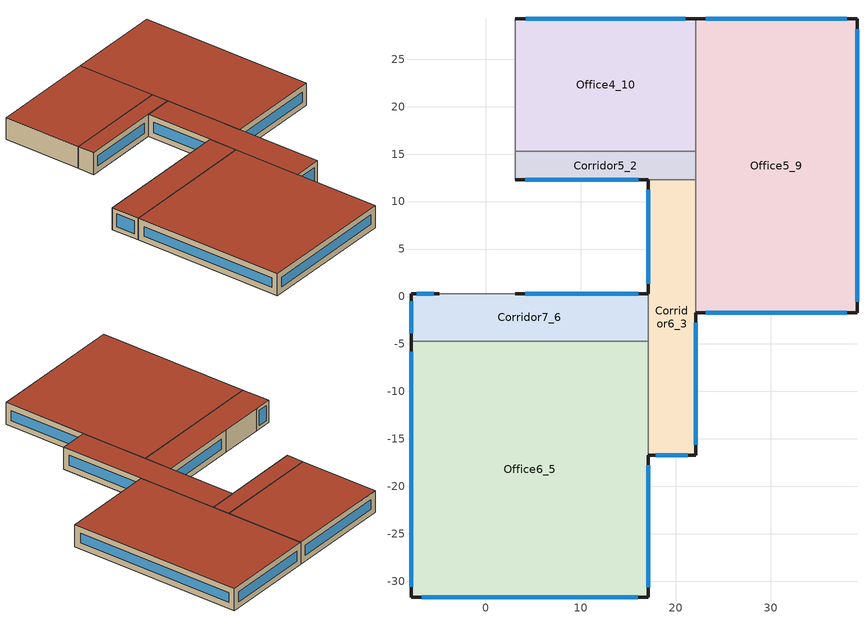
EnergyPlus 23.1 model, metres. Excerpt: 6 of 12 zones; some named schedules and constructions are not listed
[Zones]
Corridor5_2
 floor outside (90.1-2019 Nonresidential CZ 0 Exterior Floor (Mass)): 3.11,15.28 22.11,15.28 22.11,12.28 3.11,12.28 z7.07
 wall outside (90.1-2019 Nonresidential CZ 0 Exterior Wall (Mass)): 3.11,12.28 17.11,12.28 z7.07:11.07
 wall to Corridor4_4 (Interior Partition (Mass)): 3.11,15.28 3.11,12.28 z7.07:11.07
 wall to Corridor6_3 (Interior Partition (Mass)): 17.11,12.28 22.11,12.28 z7.07:11.07
 wall to Office5_9 (Interior Partition (Mass)): 22.11,12.28 22.11,15.28 z7.07:11.07
 wall to Office4_10 (Interior Partition (Mass)): 22.11,15.28 3.11,15.28 z7.07:11.07
 window (DoublePaneLoEe2): 4.16,12.28 16.05,12.28 z8.13:10.02
 roof outside (90.1-2019 Nonresidential CZ 0 Exterior Roof (Mass)): 3.11,15.28 3.11,12.28 22.11,12.28 22.11,15.28 z11.07
Corridor6_3
 floor outside (90.1-2019 Nonresidential CZ 0 Exterior Floor (Mass)): 17.11,12.28 22.11,12.28 22.11,-16.72 17.11,-16.72 z7.07
 wall outside (90.1-2019 Nonresidential CZ 0 Exterior Wall (Mass)): 17.11,12.28 17.11,0.28 / 17.11,-16.72 22.11,-16.72 22.11,-1.72 z7.07:11.07
 wall to Office6_5 (Interior Partition (Mass)): 17.11,-4.72 17.11,-16.72 z7.07:11.07
 wall to Corridor7_6 (Interior Partition (Mass)): 17.11,0.28 17.11,-4.72 z7.07:11.07
 wall to Office5_9 (Interior Partition (Mass)): 22.11,-1.72 22.11,12.28 z7.07:11.07
 window (DoublePaneLoEe2): 17.11,11.25 17.11,1.32 z8.11:10.04; 17.92,-16.72 21.29,-16.72 z7.89:10.26; 22.11,-15.65 22.11,-2.78 z8.14:10.01
 roof outside (90.1-2019 Nonresidential CZ 0 Exterior Roof (Mass)): 17.11,12.28 17.11,-16.72 22.11,-16.72 22.11,12.28 z11.07
Office6_5
 floor outside (90.1-2019 Nonresidential CZ 0 Exterior Floor (Mass)): -7.89,-31.72 -7.89,-4.72 17.11,-4.72 17.11,-31.72 z7.07
 wall outside (90.1-2019 Nonresidential CZ 0 Exterior Wall (Mass)): -7.89,-4.72 -7.89,-31.72 17.11,-31.72 17.11,-16.72 z7.07:11.07
 wall to Corridor7_6 (Interior Partition (Mass)): 17.11,-4.72 -7.89,-4.72 z7.07:11.07
 window (DoublePaneLoEe2): -6.77,-31.72 15.99,-31.72 z8.19:9.95; 17.11,-30.65 17.11,-17.78 z8.14:10.01; -7.89,-5.84 -7.89,-30.59 z8.2:9.95
 roof outside (90.1-2019 Nonresidential CZ 0 Exterior Roof (Mass)): -7.89,-31.72 17.11,-31.72 17.11,-4.72 -7.89,-4.72 z11.07
Corridor7_6
 floor outside (90.1-2019 Nonresidential CZ 0 Exterior Floor (Mass)): -7.89,-4.72 -7.89,0.28 17.11,0.28 17.11,-4.72 z7.07
 wall outside (90.1-2019 Nonresidential CZ 0 Exterior Wall (Mass)): -4.89,0.28 -7.89,0.28 -7.89,-4.72 / 17.11,0.28 3.11,0.28 z7.07:11.07
 wall to Corridor4_4 (Interior Partition (Mass)_FLIPPED): 3.11,0.28 -4.89,0.28 z7.07:11.07
 window (DoublePaneLoEe2): -5.52,0.28 -7.27,0.28 z7.7:10.45; 16.05,0.28 4.16,0.28 z8.13:10.02; -7.89,-0.53 -7.89,-3.9 z7.89:10.26
 roof outside (90.1-2019 Nonresidential CZ 0 Exterior Roof (Mass)): -7.89,-4.72 17.11,-4.72 17.11,0.28 -7.89,0.28 z11.07
Office5_9
 floor outside (90.1-2019 Nonresidential CZ 0 Exterior Floor (Mass)): 22.11,-1.72 22.11,29.28 39.11,29.28 39.11,-1.72 z7.07
 wall outside (90.1-2019 Nonresidential CZ 0 Exterior Wall (Mass)): 22.11,-1.72 39.11,-1.72 39.11,29.28 22.11,29.28 z7.07:11.07
 wall to Office4_10 (Interior Partition (Mass)): 22.11,29.28 22.11,15.28 z7.07:11.07
 window (DoublePaneLoEe2): 23.19,-1.72 38.02,-1.72 / 38.02,29.28 23.19,29.28 z8.16:9.99; 39.11,-0.58 39.11,28.15 z8.21:9.94
 roof outside (90.1-2019 Nonresidential CZ 0 Exterior Roof (Mass)): 22.11,-1.72 39.11,-1.72 39.11,29.28 22.11,29.28 z11.07
Office4_10
 floor outside (90.1-2019 Nonresidential CZ 0 Exterior Floor (Mass)): 3.11,29.28 22.11,29.28 22.11,15.28 3.11,15.28 z7.07
 wall outside (90.1-2019 Nonresidential CZ 0 Exterior Wall (Mass)): 22.11,29.28 3.11,29.28 z7.07:11.07
 wall to Corridor4_4 (Interior Partition (Mass)_FLIPPED): 3.11,29.28 3.11,15.28 z7.07:11.07
 window (DoublePaneLoEe2): 21.01,29.28 4.2,29.28 z8.17:9.98
 roof outside (90.1-2019 Nonresidential CZ 0 Exterior Roof (Mass)): 3.11,29.28 3.11,15.28 22.11,15.28 22.11,29.28 z11.07
[Schedule:Year]
NatVentAvail_Corridor3_1: Fraction, NatVentAvail_Corridor3_1_0, 1, 1, 1, 7, NatVentAvail_Corridor3_1_1, 1, 8, 1, 14, NatVentAvail_Corridor3_1_2, 1, 15, 1, 21, NatVentAvail_Corridor3_1_3, 1, 22, 1, 28, NatVentAvail_Corridor3_1_4, 1, 29, 2, 4, NatVentAvail_Corridor3_1_5, 2, 5, 2, 11, NatVentAvail_Corridor3_1_6, 2, 12, 2, 18, NatVentAvail_Corridor3_1_7, 2, 19, 2, 25, NatVentAvail_Corridor3_1_8, 2, 26, 3, 4, NatVentAvail_Corridor3_1_9, 3, 5, 3, 11, NatVentAvail_Corridor3_1_10, 3, 12, 3, 18, NatVentAvail_Corridor3_1_11, 3, 19, 3, 25, NatVentAvail_Corridor3_1_12, 3, 26, 4, 1, NatVentAvail_Corridor3_1_13, 4, 2, 4, 8, NatVentAvail_Corridor3_1_14, 4, 9, 4, 15, NatVentAvail_Corridor3_1_15, 4, 16, 4, 22, NatVentAvail_Corridor3_1_16, 4, 23, 4, 29, NatVentAvail_Corridor3_1_17, 4, 30, 5, 6, NatVentAvail_Corridor3_1_18, 5, 7, 5, 13, NatVentAvail_Corridor3_1_19, 5, 14, 5, 20, NatVentAvail_Corridor3_1_20, 5, 21, 5, 27, NatVentAvail_Corridor3_1_21, 5, 28, 6, 3, NatVentAvail_Corridor3_1_22, 6, 4, 6, 10, NatVentAvail_Corridor3_1_23, 6, 11, 6, 17, NatVentAvail_Corridor3_1_24, 6, 18, 6, 24, NatVentAvail_Corridor3_1_25, 6, 25, 7, 1, NatVentAvail_Corridor3_1_26, 7, 2, 7, 8, NatVentAvail_Corridor3_1_27, 7, 9, 7, 15, NatVentAvail_Corridor3_1_28, 7, 16, 7, 22, NatVentAvail_Corridor3_1_29, 7, 23, 7, 29, NatVentAvail_Corridor3_1_30, 7, 30, 8, 5, NatVentAvail_Corridor3_1_31, 8, 6, 8, 12, NatVentAvail_Corridor3_1_32, 8, 13, 8, 19, NatVentAvail_Corridor3_1_33, 8, 20, 8, 26, NatVentAvail_Corridor3_1_34, 8, 27, 9, 2, NatVentAvail_Corridor3_1_35, 9, 3, 9, 9, NatVentAvail_Corridor3_1_36, 9, 10, 9, 16, NatVentAvail_Corridor3_1_37, 9, 17, 9, 23, NatVentAvail_Corridor3_1_38, 9, 24, 9, 30, NatVentAvail_Corridor3_1_39, 10, 1, 10, 7, NatVentAvail_Corridor3_1_40, 10, 8, 10, 14, NatVentAvail_Corridor3_1_41, 10, 15, 10, 21, NatVentAvail_Corridor3_1_42, 10, 22, 10, 28, NatVentAvail_Corridor3_1_43, 10, 29, 11, 4, NatVentAvail_Corridor3_1_44, 11, 5, 11, 11, NatVentAvail_Corridor3_1_45, 11, 12, 11, 18, NatVentAvail_Corridor3_1_46, 11, 19, 11, 25, NatVentAvail_Corridor3_1_47, 11, 26, 12, 2, NatVentAvail_Corridor3_1_48, 12, 3, 12, 9, NatVentAvail_Corridor3_1_49, 12, 10, 12, 16, NatVentAvail_Corridor3_1_50, 12, 17, 12, 23, NatVentAvail_Corridor3_1_51, 12, 24, 12, 30, NatVentAvail_Corridor3_1_52, 12, 31, 12, 31
NatVentAvail_Corridor5_2: Fraction, NatVentAvail_Corridor5_2_0, 1, 1, 1, 7, NatVentAvail_Corridor5_2_1, 1, 8, 1, 14, NatVentAvail_Corridor5_2_2, 1, 15, 1, 21, NatVentAvail_Corridor5_2_3, 1, 22, 1, 28, NatVentAvail_Corridor5_2_4, 1, 29, 2, 4, NatVentAvail_Corridor5_2_5, 2, 5, 2, 11, NatVentAvail_Corridor5_2_6, 2, 12, 2, 18, NatVentAvail_Corridor5_2_7, 2, 19, 2, 25, NatVentAvail_Corridor5_2_8, 2, 26, 3, 4, NatVentAvail_Corridor5_2_9, 3, 5, 3, 11, NatVentAvail_Corridor5_2_10, 3, 12, 3, 18, NatVentAvail_Corridor5_2_11, 3, 19, 3, 25, NatVentAvail_Corridor5_2_12, 3, 26, 4, 1, NatVentAvail_Corridor5_2_13, 4, 2, 4, 8, NatVentAvail_Corridor5_2_14, 4, 9, 4, 15, NatVentAvail_Corridor5_2_15, 4, 16, 4, 22, NatVentAvail_Corridor5_2_16, 4, 23, 4, 29, NatVentAvail_Corridor5_2_17, 4, 30, 5, 6, NatVentAvail_Corridor5_2_18, 5, 7, 5, 13, NatVentAvail_Corridor5_2_19, 5, 14, 5, 20, NatVentAvail_Corridor5_2_20, 5, 21, 5, 27, NatVentAvail_Corridor5_2_21, 5, 28, 6, 3, NatVentAvail_Corridor5_2_22, 6, 4, 6, 10, NatVentAvail_Corridor5_2_23, 6, 11, 6, 17, NatVentAvail_Corridor5_2_24, 6, 18, 6, 24, NatVentAvail_Corridor5_2_25, 6, 25, 7, 1, NatVentAvail_Corridor5_2_26, 7, 2, 7, 8, NatVentAvail_Corridor5_2_27, 7, 9, 7, 15, NatVentAvail_Corridor5_2_28, 7, 16, 7, 22, NatVentAvail_Corridor5_2_29, 7, 23, 7, 29, NatVentAvail_Corridor5_2_30, 7, 30, 8, 5, NatVentAvail_Corridor5_2_31, 8, 6, 8, 12, NatVentAvail_Corridor5_2_32, 8, 13, 8, 19, NatVentAvail_Corridor5_2_33, 8, 20, 8, 26, NatVentAvail_Corridor5_2_34, 8, 27, 9, 2, NatVentAvail_Corridor5_2_35, 9, 3, 9, 9, NatVentAvail_Corridor5_2_36, 9, 10, 9, 16, NatVentAvail_Corridor5_2_37, 9, 17, 9, 23, NatVentAvail_Corridor5_2_38, 9, 24, 9, 30, NatVentAvail_Corridor5_2_39, 10, 1, 10, 7, NatVentAvail_Corridor5_2_40, 10, 8, 10, 14, NatVentAvail_Corridor5_2_41, 10, 15, 10, 21, NatVentAvail_Corridor5_2_42, 10, 22, 10, 28, NatVentAvail_Corridor5_2_43, 10, 29, 11, 4, NatVentAvail_Corridor5_2_44, 11, 5, 11, 11, NatVentAvail_Corridor5_2_45, 11, 12, 11, 18, NatVentAvail_Corridor5_2_46, 11, 19, 11, 25, NatVentAvail_Corridor5_2_47, 11, 26, 12, 2, NatVentAvail_Corridor5_2_48, 12, 3, 12, 9, NatVentAvail_Corridor5_2_49, 12, 10, 12, 16, NatVentAvail_Corridor5_2_50, 12, 17, 12, 23, NatVentAvail_Corridor5_2_51, 12, 24, 12, 30, NatVentAvail_Corridor5_2_52, 12, 31, 12, 31
CoolAvail_Corridor6_3: Fraction, CoolAvail_Corridor6_3_0, 1, 1, 1, 7, CoolAvail_Corridor6_3_1, 1, 8, 1, 14, CoolAvail_Corridor6_3_2, 1, 15, 1, 21, CoolAvail_Corridor6_3_3, 1, 22, 1, 28, CoolAvail_Corridor6_3_4, 1, 29, 2, 4, CoolAvail_Corridor6_3_5, 2, 5, 2, 11, CoolAvail_Corridor6_3_6, 2, 12, 2, 18, CoolAvail_Corridor6_3_7, 2, 19, 2, 25, CoolAvail_Corridor6_3_8, 2, 26, 3, 4, CoolAvail_Corridor6_3_9, 3, 5, 3, 11, CoolAvail_Corridor6_3_10, 3, 12, 3, 18, CoolAvail_Corridor6_3_11, 3, 19, 3, 25, CoolAvail_Corridor6_3_12, 3, 26, 4, 1, CoolAvail_Corridor6_3_13, 4, 2, 4, 8, CoolAvail_Corridor6_3_14, 4, 9, 4, 15, CoolAvail_Corridor6_3_15, 4, 16, 4, 22, CoolAvail_Corridor6_3_16, 4, 23, 4, 29, CoolAvail_Corridor6_3_17, 4, 30, 5, 6, CoolAvail_Corridor6_3_18, 5, 7, 5, 13, CoolAvail_Corridor6_3_19, 5, 14, 5, 20, CoolAvail_Corridor6_3_20, 5, 21, 5, 27, CoolAvail_Corridor6_3_21, 5, 28, 6, 3, CoolAvail_Corridor6_3_22, 6, 4, 6, 10, CoolAvail_Corridor6_3_23, 6, 11, 6, 17, CoolAvail_Corridor6_3_24, 6, 18, 6, 24, CoolAvail_Corridor6_3_25, 6, 25, 7, 1, CoolAvail_Corridor6_3_26, 7, 2, 7, 8, CoolAvail_Corridor6_3_27, 7, 9, 7, 15, CoolAvail_Corridor6_3_28, 7, 16, 7, 22, CoolAvail_Corridor6_3_29, 7, 23, 7, 29, CoolAvail_Corridor6_3_30, 7, 30, 8, 5, CoolAvail_Corridor6_3_31, 8, 6, 8, 12, CoolAvail_Corridor6_3_32, 8, 13, 8, 19, CoolAvail_Corridor6_3_33, 8, 20, 8, 26, CoolAvail_Corridor6_3_34, 8, 27, 9, 2, CoolAvail_Corridor6_3_35, 9, 3, 9, 9, CoolAvail_Corridor6_3_36, 9, 10, 9, 16, CoolAvail_Corridor6_3_37, 9, 17, 9, 23, CoolAvail_Corridor6_3_38, 9, 24, 9, 30, CoolAvail_Corridor6_3_39, 10, 1, 10, 7, CoolAvail_Corridor6_3_40, 10, 8, 10, 14, CoolAvail_Corridor6_3_41, 10, 15, 10, 21, CoolAvail_Corridor6_3_42, 10, 22, 10, 28, CoolAvail_Corridor6_3_43, 10, 29, 11, 4, CoolAvail_Corridor6_3_44, 11, 5, 11, 11, CoolAvail_Corridor6_3_45, 11, 12, 11, 18, CoolAvail_Corridor6_3_46, 11, 19, 11, 25, CoolAvail_Corridor6_3_47, 11, 26, 12, 2, CoolAvail_Corridor6_3_48, 12, 3, 12, 9, CoolAvail_Corridor6_3_49, 12, 10, 12, 16, CoolAvail_Corridor6_3_50, 12, 17, 12, 23, CoolAvail_Corridor6_3_51, 12, 24, 12, 30, CoolAvail_Corridor6_3_52, 12, 31, 12, 31
NatVentAvail_Corridor6_3: Fraction, NatVentAvail_Corridor6_3_0, 1, 1, 1, 7, NatVentAvail_Corridor6_3_1, 1, 8, 1, 14, NatVentAvail_Corridor6_3_2, 1, 15, 1, 21, NatVentAvail_Corridor6_3_3, 1, 22, 1, 28, NatVentAvail_Corridor6_3_4, 1, 29, 2, 4, NatVentAvail_Corridor6_3_5, 2, 5, 2, 11, NatVentAvail_Corridor6_3_6, 2, 12, 2, 18, NatVentAvail_Corridor6_3_7, 2, 19, 2, 25, NatVentAvail_Corridor6_3_8, 2, 26, 3, 4, NatVentAvail_Corridor6_3_9, 3, 5, 3, 11, NatVentAvail_Corridor6_3_10, 3, 12, 3, 18, NatVentAvail_Corridor6_3_11, 3, 19, 3, 25, NatVentAvail_Corridor6_3_12, 3, 26, 4, 1, NatVentAvail_Corridor6_3_13, 4, 2, 4, 8, NatVentAvail_Corridor6_3_14, 4, 9, 4, 15, NatVentAvail_Corridor6_3_15, 4, 16, 4, 22, NatVentAvail_Corridor6_3_16, 4, 23, 4, 29, NatVentAvail_Corridor6_3_17, 4, 30, 5, 6, NatVentAvail_Corridor6_3_18, 5, 7, 5, 13, NatVentAvail_Corridor6_3_19, 5, 14, 5, 20, NatVentAvail_Corridor6_3_20, 5, 21, 5, 27, NatVentAvail_Corridor6_3_21, 5, 28, 6, 3, NatVentAvail_Corridor6_3_22, 6, 4, 6, 10, NatVentAvail_Corridor6_3_23, 6, 11, 6, 17, NatVentAvail_Corridor6_3_24, 6, 18, 6, 24, NatVentAvail_Corridor6_3_25, 6, 25, 7, 1, NatVentAvail_Corridor6_3_26, 7, 2, 7, 8, NatVentAvail_Corridor6_3_27, 7, 9, 7, 15, NatVentAvail_Corridor6_3_28, 7, 16, 7, 22, NatVentAvail_Corridor6_3_29, 7, 23, 7, 29, NatVentAvail_Corridor6_3_30, 7, 30, 8, 5, NatVentAvail_Corridor6_3_31, 8, 6, 8, 12, NatVentAvail_Corridor6_3_32, 8, 13, 8, 19, NatVentAvail_Corridor6_3_33, 8, 20, 8, 26, NatVentAvail_Corridor6_3_34, 8, 27, 9, 2, NatVentAvail_Corridor6_3_35, 9, 3, 9, 9, NatVentAvail_Corridor6_3_36, 9, 10, 9, 16, NatVentAvail_Corridor6_3_37, 9, 17, 9, 23, NatVentAvail_Corridor6_3_38, 9, 24, 9, 30, NatVentAvail_Corridor6_3_39, 10, 1, 10, 7, NatVentAvail_Corridor6_3_40, 10, 8, 10, 14, NatVentAvail_Corridor6_3_41, 10, 15, 10, 21, NatVentAvail_Corridor6_3_42, 10, 22, 10, 28, NatVentAvail_Corridor6_3_43, 10, 29, 11, 4, NatVentAvail_Corridor6_3_44, 11, 5, 11, 11, NatVentAvail_Corridor6_3_45, 11, 12, 11, 18, NatVentAvail_Corridor6_3_46, 11, 19, 11, 25, NatVentAvail_Corridor6_3_47, 11, 26, 12, 2, NatVentAvail_Corridor6_3_48, 12, 3, 12, 9, NatVentAvail_Corridor6_3_49, 12, 10, 12, 16, NatVentAvail_Corridor6_3_50, 12, 17, 12, 23, NatVentAvail_Corridor6_3_51, 12, 24, 12, 30, NatVentAvail_Corridor6_3_52, 12, 31, 12, 31
CoolAvail_Corridor4_4: Fraction, CoolAvail_Corridor4_4_0, 1, 1, 1, 7, CoolAvail_Corridor4_4_1, 1, 8, 1, 14, CoolAvail_Corridor4_4_2, 1, 15, 1, 21, CoolAvail_Corridor4_4_3, 1, 22, 1, 28, CoolAvail_Corridor4_4_4, 1, 29, 2, 4, CoolAvail_Corridor4_4_5, 2, 5, 2, 11, CoolAvail_Corridor4_4_6, 2, 12, 2, 18, CoolAvail_Corridor4_4_7, 2, 19, 2, 25, CoolAvail_Corridor4_4_8, 2, 26, 3, 4, CoolAvail_Corridor4_4_9, 3, 5, 3, 11, CoolAvail_Corridor4_4_10, 3, 12, 3, 18, CoolAvail_Corridor4_4_11, 3, 19, 3, 25, CoolAvail_Corridor4_4_12, 3, 26, 4, 1, CoolAvail_Corridor4_4_13, 4, 2, 4, 8, CoolAvail_Corridor4_4_14, 4, 9, 4, 15, CoolAvail_Corridor4_4_15, 4, 16, 4, 22, CoolAvail_Corridor4_4_16, 4, 23, 4, 29, CoolAvail_Corridor4_4_17, 4, 30, 5, 6, CoolAvail_Corridor4_4_18, 5, 7, 5, 13, CoolAvail_Corridor4_4_19, 5, 14, 5, 20, CoolAvail_Corridor4_4_20, 5, 21, 5, 27, CoolAvail_Corridor4_4_21, 5, 28, 6, 3, CoolAvail_Corridor4_4_22, 6, 4, 6, 10, CoolAvail_Corridor4_4_23, 6, 11, 6, 17, CoolAvail_Corridor4_4_24, 6, 18, 6, 24, CoolAvail_Corridor4_4_25, 6, 25, 7, 1, CoolAvail_Corridor4_4_26, 7, 2, 7, 8, CoolAvail_Corridor4_4_27, 7, 9, 7, 15, CoolAvail_Corridor4_4_28, 7, 16, 7, 22, CoolAvail_Corridor4_4_29, 7, 23, 7, 29, CoolAvail_Corridor4_4_30, 7, 30, 8, 5, CoolAvail_Corridor4_4_31, 8, 6, 8, 12, CoolAvail_Corridor4_4_32, 8, 13, 8, 19, CoolAvail_Corridor4_4_33, 8, 20, 8, 26, CoolAvail_Corridor4_4_34, 8, 27, 9, 2, CoolAvail_Corridor4_4_35, 9, 3, 9, 9, CoolAvail_Corridor4_4_36, 9, 10, 9, 16, CoolAvail_Corridor4_4_37, 9, 17, 9, 23, CoolAvail_Corridor4_4_38, 9, 24, 9, 30, CoolAvail_Corridor4_4_39, 10, 1, 10, 7, CoolAvail_Corridor4_4_40, 10, 8, 10, 14, CoolAvail_Corridor4_4_41, 10, 15, 10, 21, CoolAvail_Corridor4_4_42, 10, 22, 10, 28, CoolAvail_Corridor4_4_43, 10, 29, 11, 4, CoolAvail_Corridor4_4_44, 11, 5, 11, 11, CoolAvail_Corridor4_4_45, 11, 12, 11, 18, CoolAvail_Corridor4_4_46, 11, 19, 11, 25, CoolAvail_Corridor4_4_47, 11, 26, 12, 2, CoolAvail_Corridor4_4_48, 12, 3, 12, 9, CoolAvail_Corridor4_4_49, 12, 10, 12, 16, CoolAvail_Corridor4_4_50, 12, 17, 12, 23, CoolAvail_Corridor4_4_51, 12, 24, 12, 30, CoolAvail_Corridor4_4_52, 12, 31, 12, 31
NatVentAvail_Corridor4_4: Fraction, NatVentAvail_Corridor4_4_0, 1, 1, 1, 7, NatVentAvail_Corridor4_4_1, 1, 8, 1, 14, NatVentAvail_Corridor4_4_2, 1, 15, 1, 21, NatVentAvail_Corridor4_4_3, 1, 22, 1, 28, NatVentAvail_Corridor4_4_4, 1, 29, 2, 4, NatVentAvail_Corridor4_4_5, 2, 5, 2, 11, NatVentAvail_Corridor4_4_6, 2, 12, 2, 18, NatVentAvail_Corridor4_4_7, 2, 19, 2, 25, NatVentAvail_Corridor4_4_8, 2, 26, 3, 4, NatVentAvail_Corridor4_4_9, 3, 5, 3, 11, NatVentAvail_Corridor4_4_10, 3, 12, 3, 18, NatVentAvail_Corridor4_4_11, 3, 19, 3, 25, NatVentAvail_Corridor4_4_12, 3, 26, 4, 1, NatVentAvail_Corridor4_4_13, 4, 2, 4, 8, NatVentAvail_Corridor4_4_14, 4, 9, 4, 15, NatVentAvail_Corridor4_4_15, 4, 16, 4, 22, NatVentAvail_Corridor4_4_16, 4, 23, 4, 29, NatVentAvail_Corridor4_4_17, 4, 30, 5, 6, NatVentAvail_Corridor4_4_18, 5, 7, 5, 13, NatVentAvail_Corridor4_4_19, 5, 14, 5, 20, NatVentAvail_Corridor4_4_20, 5, 21, 5, 27, NatVentAvail_Corridor4_4_21, 5, 28, 6, 3, NatVentAvail_Corridor4_4_22, 6, 4, 6, 10, NatVentAvail_Corridor4_4_23, 6, 11, 6, 17, NatVentAvail_Corridor4_4_24, 6, 18, 6, 24, NatVentAvail_Corridor4_4_25, 6, 25, 7, 1, NatVentAvail_Corridor4_4_26, 7, 2, 7, 8, NatVentAvail_Corridor4_4_27, 7, 9, 7, 15, NatVentAvail_Corridor4_4_28, 7, 16, 7, 22, NatVentAvail_Corridor4_4_29, 7, 23, 7, 29, NatVentAvail_Corridor4_4_30, 7, 30, 8, 5, NatVentAvail_Corridor4_4_31, 8, 6, 8, 12, NatVentAvail_Corridor4_4_32, 8, 13, 8, 19, NatVentAvail_Corridor4_4_33, 8, 20, 8, 26, NatVentAvail_Corridor4_4_34, 8, 27, 9, 2, NatVentAvail_Corridor4_4_35, 9, 3, 9, 9, NatVentAvail_Corridor4_4_36, 9, 10, 9, 16, NatVentAvail_Corridor4_4_37, 9, 17, 9, 23, NatVentAvail_Corridor4_4_38, 9, 24, 9, 30, NatVentAvail_Corridor4_4_39, 10, 1, 10, 7, NatVentAvail_Corridor4_4_40, 10, 8, 10, 14, NatVentAvail_Corridor4_4_41, 10, 15, 10, 21, NatVentAvail_Corridor4_4_42, 10, 22, 10, 28, NatVentAvail_Corridor4_4_43, 10, 29, 11, 4, NatVentAvail_Corridor4_4_44, 11, 5, 11, 11, NatVentAvail_Corridor4_4_45, 11, 12, 11, 18, NatVentAvail_Corridor4_4_46, 11, 19, 11, 25, NatVentAvail_Corridor4_4_47, 11, 26, 12, 2, NatVentAvail_Corridor4_4_48, 12, 3, 12, 9, NatVentAvail_Corridor4_4_49, 12, 10, 12, 16, NatVentAvail_Corridor4_4_50, 12, 17, 12, 23, NatVentAvail_Corridor4_4_51, 12, 24, 12, 30, NatVentAvail_Corridor4_4_52, 12, 31, 12, 31
CoolAvail_Office6_5: Fraction, CoolAvail_Office6_5_0, 1, 1, 1, 7, CoolAvail_Office6_5_1, 1, 8, 1, 14, CoolAvail_Office6_5_2, 1, 15, 1, 21, CoolAvail_Office6_5_3, 1, 22, 1, 28, CoolAvail_Office6_5_4, 1, 29, 2, 4, CoolAvail_Office6_5_5, 2, 5, 2, 11, CoolAvail_Office6_5_6, 2, 12, 2, 18, CoolAvail_Office6_5_7, 2, 19, 2, 25, CoolAvail_Office6_5_8, 2, 26, 3, 4, CoolAvail_Office6_5_9, 3, 5, 3, 11, CoolAvail_Office6_5_10, 3, 12, 3, 18, CoolAvail_Office6_5_11, 3, 19, 3, 25, CoolAvail_Office6_5_12, 3, 26, 4, 1, CoolAvail_Office6_5_13, 4, 2, 4, 8, CoolAvail_Office6_5_14, 4, 9, 4, 15, CoolAvail_Office6_5_15, 4, 16, 4, 22, CoolAvail_Office6_5_16, 4, 23, 4, 29, CoolAvail_Office6_5_17, 4, 30, 5, 6, CoolAvail_Office6_5_18, 5, 7, 5, 13, CoolAvail_Office6_5_19, 5, 14, 5, 20, CoolAvail_Office6_5_20, 5, 21, 5, 27, CoolAvail_Office6_5_21, 5, 28, 6, 3, CoolAvail_Office6_5_22, 6, 4, 6, 10, CoolAvail_Office6_5_23, 6, 11, 6, 17, CoolAvail_Office6_5_24, 6, 18, 6, 24, CoolAvail_Office6_5_25, 6, 25, 7, 1, CoolAvail_Office6_5_26, 7, 2, 7, 8, CoolAvail_Office6_5_27, 7, 9, 7, 15, CoolAvail_Office6_5_28, 7, 16, 7, 22, CoolAvail_Office6_5_29, 7, 23, 7, 29, CoolAvail_Office6_5_30, 7, 30, 8, 5, CoolAvail_Office6_5_31, 8, 6, 8, 12, CoolAvail_Office6_5_32, 8, 13, 8, 19, CoolAvail_Office6_5_33, 8, 20, 8, 26, CoolAvail_Office6_5_34, 8, 27, 9, 2, CoolAvail_Office6_5_35, 9, 3, 9, 9, CoolAvail_Office6_5_36, 9, 10, 9, 16, CoolAvail_Office6_5_37, 9, 17, 9, 23, CoolAvail_Office6_5_38, 9, 24, 9, 30, CoolAvail_Office6_5_39, 10, 1, 10, 7, CoolAvail_Office6_5_40, 10, 8, 10, 14, CoolAvail_Office6_5_41, 10, 15, 10, 21, CoolAvail_Office6_5_42, 10, 22, 10, 28, CoolAvail_Office6_5_43, 10, 29, 11, 4, CoolAvail_Office6_5_44, 11, 5, 11, 11, CoolAvail_Office6_5_45, 11, 12, 11, 18, CoolAvail_Office6_5_46, 11, 19, 11, 25, CoolAvail_Office6_5_47, 11, 26, 12, 2, CoolAvail_Office6_5_48, 12, 3, 12, 9, CoolAvail_Office6_5_49, 12, 10, 12, 16, CoolAvail_Office6_5_50, 12, 17, 12, 23, CoolAvail_Office6_5_51, 12, 24, 12, 30, CoolAvail_Office6_5_52, 12, 31, 12, 31
NatVentAvail_Office6_5: Fraction, NatVentAvail_Office6_5_0, 1, 1, 1, 7, NatVentAvail_Office6_5_1, 1, 8, 1, 14, NatVentAvail_Office6_5_2, 1, 15, 1, 21, NatVentAvail_Office6_5_3, 1, 22, 1, 28, NatVentAvail_Office6_5_4, 1, 29, 2, 4, NatVentAvail_Office6_5_5, 2, 5, 2, 11, NatVentAvail_Office6_5_6, 2, 12, 2, 18, NatVentAvail_Office6_5_7, 2, 19, 2, 25, NatVentAvail_Office6_5_8, 2, 26, 3, 4, NatVentAvail_Office6_5_9, 3, 5, 3, 11, NatVentAvail_Office6_5_10, 3, 12, 3, 18, NatVentAvail_Office6_5_11, 3, 19, 3, 25, NatVentAvail_Office6_5_12, 3, 26, 4, 1, NatVentAvail_Office6_5_13, 4, 2, 4, 8, NatVentAvail_Office6_5_14, 4, 9, 4, 15, NatVentAvail_Office6_5_15, 4, 16, 4, 22, NatVentAvail_Office6_5_16, 4, 23, 4, 29, NatVentAvail_Office6_5_17, 4, 30, 5, 6, NatVentAvail_Office6_5_18, 5, 7, 5, 13, NatVentAvail_Office6_5_19, 5, 14, 5, 20, NatVentAvail_Office6_5_20, 5, 21, 5, 27, NatVentAvail_Office6_5_21, 5, 28, 6, 3, NatVentAvail_Office6_5_22, 6, 4, 6, 10, NatVentAvail_Office6_5_23, 6, 11, 6, 17, NatVentAvail_Office6_5_24, 6, 18, 6, 24, NatVentAvail_Office6_5_25, 6, 25, 7, 1, NatVentAvail_Office6_5_26, 7, 2, 7, 8, NatVentAvail_Office6_5_27, 7, 9, 7, 15, NatVentAvail_Office6_5_28, 7, 16, 7, 22, NatVentAvail_Office6_5_29, 7, 23, 7, 29, NatVentAvail_Office6_5_30, 7, 30, 8, 5, NatVentAvail_Office6_5_31, 8, 6, 8, 12, NatVentAvail_Office6_5_32, 8, 13, 8, 19, NatVentAvail_Office6_5_33, 8, 20, 8, 26, NatVentAvail_Office6_5_34, 8, 27, 9, 2, NatVentAvail_Office6_5_35, 9, 3, 9, 9, NatVentAvail_Office6_5_36, 9, 10, 9, 16, NatVentAvail_Office6_5_37, 9, 17, 9, 23, NatVentAvail_Office6_5_38, 9, 24, 9, 30, NatVentAvail_Office6_5_39, 10, 1, 10, 7, NatVentAvail_Office6_5_40, 10, 8, 10, 14, NatVentAvail_Office6_5_41, 10, 15, 10, 21, NatVentAvail_Office6_5_42, 10, 22, 10, 28, NatVentAvail_Office6_5_43, 10, 29, 11, 4, NatVentAvail_Office6_5_44, 11, 5, 11, 11, NatVentAvail_Office6_5_45, 11, 12, 11, 18, NatVentAvail_Office6_5_46, 11, 19, 11, 25, NatVentAvail_Office6_5_47, 11, 26, 12, 2, NatVentAvail_Office6_5_48, 12, 3, 12, 9, NatVentAvail_Office6_5_49, 12, 10, 12, 16, NatVentAvail_Office6_5_50, 12, 17, 12, 23, NatVentAvail_Office6_5_51, 12, 24, 12, 30, NatVentAvail_Office6_5_52, 12, 31, 12, 31
CoolAvail_Corridor7_6: Fraction, CoolAvail_Corridor7_6_0, 1, 1, 1, 7, CoolAvail_Corridor7_6_1, 1, 8, 1, 14, CoolAvail_Corridor7_6_2, 1, 15, 1, 21, CoolAvail_Corridor7_6_3, 1, 22, 1, 28, CoolAvail_Corridor7_6_4, 1, 29, 2, 4, CoolAvail_Corridor7_6_5, 2, 5, 2, 11, CoolAvail_Corridor7_6_6, 2, 12, 2, 18, CoolAvail_Corridor7_6_7, 2, 19, 2, 25, CoolAvail_Corridor7_6_8, 2, 26, 3, 4, CoolAvail_Corridor7_6_9, 3, 5, 3, 11, CoolAvail_Corridor7_6_10, 3, 12, 3, 18, CoolAvail_Corridor7_6_11, 3, 19, 3, 25, CoolAvail_Corridor7_6_12, 3, 26, 4, 1, CoolAvail_Corridor7_6_13, 4, 2, 4, 8, CoolAvail_Corridor7_6_14, 4, 9, 4, 15, CoolAvail_Corridor7_6_15, 4, 16, 4, 22, CoolAvail_Corridor7_6_16, 4, 23, 4, 29, CoolAvail_Corridor7_6_17, 4, 30, 5, 6, CoolAvail_Corridor7_6_18, 5, 7, 5, 13, CoolAvail_Corridor7_6_19, 5, 14, 5, 20, CoolAvail_Corridor7_6_20, 5, 21, 5, 27, CoolAvail_Corridor7_6_21, 5, 28, 6, 3, CoolAvail_Corridor7_6_22, 6, 4, 6, 10, CoolAvail_Corridor7_6_23, 6, 11, 6, 17, CoolAvail_Corridor7_6_24, 6, 18, 6, 24, CoolAvail_Corridor7_6_25, 6, 25, 7, 1, CoolAvail_Corridor7_6_26, 7, 2, 7, 8, CoolAvail_Corridor7_6_27, 7, 9, 7, 15, CoolAvail_Corridor7_6_28, 7, 16, 7, 22, CoolAvail_Corridor7_6_29, 7, 23, 7, 29, CoolAvail_Corridor7_6_30, 7, 30, 8, 5, CoolAvail_Corridor7_6_31, 8, 6, 8, 12, CoolAvail_Corridor7_6_32, 8, 13, 8, 19, CoolAvail_Corridor7_6_33, 8, 20, 8, 26, CoolAvail_Corridor7_6_34, 8, 27, 9, 2, CoolAvail_Corridor7_6_35, 9, 3, 9, 9, CoolAvail_Corridor7_6_36, 9, 10, 9, 16, CoolAvail_Corridor7_6_37, 9, 17, 9, 23, CoolAvail_Corridor7_6_38, 9, 24, 9, 30, CoolAvail_Corridor7_6_39, 10, 1, 10, 7, CoolAvail_Corridor7_6_40, 10, 8, 10, 14, CoolAvail_Corridor7_6_41, 10, 15, 10, 21, CoolAvail_Corridor7_6_42, 10, 22, 10, 28, CoolAvail_Corridor7_6_43, 10, 29, 11, 4, CoolAvail_Corridor7_6_44, 11, 5, 11, 11, CoolAvail_Corridor7_6_45, 11, 12, 11, 18, CoolAvail_Corridor7_6_46, 11, 19, 11, 25, CoolAvail_Corridor7_6_47, 11, 26, 12, 2, CoolAvail_Corridor7_6_48, 12, 3, 12, 9, CoolAvail_Corridor7_6_49, 12, 10, 12, 16, CoolAvail_Corridor7_6_50, 12, 17, 12, 23, CoolAvail_Corridor7_6_51, 12, 24, 12, 30, CoolAvail_Corridor7_6_52, 12, 31, 12, 31
NatVentAvail_Corridor7_6: Fraction, NatVentAvail_Corridor7_6_0, 1, 1, 1, 7, NatVentAvail_Corridor7_6_1, 1, 8, 1, 14, NatVentAvail_Corridor7_6_2, 1, 15, 1, 21, NatVentAvail_Corridor7_6_3, 1, 22, 1, 28, NatVentAvail_Corridor7_6_4, 1, 29, 2, 4, NatVentAvail_Corridor7_6_5, 2, 5, 2, 11, NatVentAvail_Corridor7_6_6, 2, 12, 2, 18, NatVentAvail_Corridor7_6_7, 2, 19, 2, 25, NatVentAvail_Corridor7_6_8, 2, 26, 3, 4, NatVentAvail_Corridor7_6_9, 3, 5, 3, 11, NatVentAvail_Corridor7_6_10, 3, 12, 3, 18, NatVentAvail_Corridor7_6_11, 3, 19, 3, 25, NatVentAvail_Corridor7_6_12, 3, 26, 4, 1, NatVentAvail_Corridor7_6_13, 4, 2, 4, 8, NatVentAvail_Corridor7_6_14, 4, 9, 4, 15, NatVentAvail_Corridor7_6_15, 4, 16, 4, 22, NatVentAvail_Corridor7_6_16, 4, 23, 4, 29, NatVentAvail_Corridor7_6_17, 4, 30, 5, 6, NatVentAvail_Corridor7_6_18, 5, 7, 5, 13, NatVentAvail_Corridor7_6_19, 5, 14, 5, 20, NatVentAvail_Corridor7_6_20, 5, 21, 5, 27, NatVentAvail_Corridor7_6_21, 5, 28, 6, 3, NatVentAvail_Corridor7_6_22, 6, 4, 6, 10, NatVentAvail_Corridor7_6_23, 6, 11, 6, 17, NatVentAvail_Corridor7_6_24, 6, 18, 6, 24, NatVentAvail_Corridor7_6_25, 6, 25, 7, 1, NatVentAvail_Corridor7_6_26, 7, 2, 7, 8, NatVentAvail_Corridor7_6_27, 7, 9, 7, 15, NatVentAvail_Corridor7_6_28, 7, 16, 7, 22, NatVentAvail_Corridor7_6_29, 7, 23, 7, 29, NatVentAvail_Corridor7_6_30, 7, 30, 8, 5, NatVentAvail_Corridor7_6_31, 8, 6, 8, 12, NatVentAvail_Corridor7_6_32, 8, 13, 8, 19, NatVentAvail_Corridor7_6_33, 8, 20, 8, 26, NatVentAvail_Corridor7_6_34, 8, 27, 9, 2, NatVentAvail_Corridor7_6_35, 9, 3, 9, 9, NatVentAvail_Corridor7_6_36, 9, 10, 9, 16, NatVentAvail_Corridor7_6_37, 9, 17, 9, 23, NatVentAvail_Corridor7_6_38, 9, 24, 9, 30, NatVentAvail_Corridor7_6_39, 10, 1, 10, 7, NatVentAvail_Corridor7_6_40, 10, 8, 10, 14, NatVentAvail_Corridor7_6_41, 10, 15, 10, 21, NatVentAvail_Corridor7_6_42, 10, 22, 10, 28, NatVentAvail_Corridor7_6_43, 10, 29, 11, 4, NatVentAvail_Corridor7_6_44, 11, 5, 11, 11, NatVentAvail_Corridor7_6_45, 11, 12, 11, 18, NatVentAvail_Corridor7_6_46, 11, 19, 11, 25, NatVentAvail_Corridor7_6_47, 11, 26, 12, 2, NatVentAvail_Corridor7_6_48, 12, 3, 12, 9, NatVentAvail_Corridor7_6_49, 12, 10, 12, 16, NatVentAvail_Corridor7_6_50, 12, 17, 12, 23, NatVentAvail_Corridor7_6_51, 12, 24, 12, 30, NatVentAvail_Corridor7_6_52, 12, 31, 12, 31
CoolAvail_Office2_7: Fraction, CoolAvail_Office2_7_0, 1, 1, 1, 7, CoolAvail_Office2_7_1, 1, 8, 1, 14, CoolAvail_Office2_7_2, 1, 15, 1, 21, CoolAvail_Office2_7_3, 1, 22, 1, 28, CoolAvail_Office2_7_4, 1, 29, 2, 4, CoolAvail_Office2_7_5, 2, 5, 2, 11, CoolAvail_Office2_7_6, 2, 12, 2, 18, CoolAvail_Office2_7_7, 2, 19, 2, 25, CoolAvail_Office2_7_8, 2, 26, 3, 4, CoolAvail_Office2_7_9, 3, 5, 3, 11, CoolAvail_Office2_7_10, 3, 12, 3, 18, CoolAvail_Office2_7_11, 3, 19, 3, 25, CoolAvail_Office2_7_12, 3, 26, 4, 1, CoolAvail_Office2_7_13, 4, 2, 4, 8, CoolAvail_Office2_7_14, 4, 9, 4, 15, CoolAvail_Office2_7_15, 4, 16, 4, 22, CoolAvail_Office2_7_16, 4, 23, 4, 29, CoolAvail_Office2_7_17, 4, 30, 5, 6, CoolAvail_Office2_7_18, 5, 7, 5, 13, CoolAvail_Office2_7_19, 5, 14, 5, 20, CoolAvail_Office2_7_20, 5, 21, 5, 27, CoolAvail_Office2_7_21, 5, 28, 6, 3, CoolAvail_Office2_7_22, 6, 4, 6, 10, CoolAvail_Office2_7_23, 6, 11, 6, 17, CoolAvail_Office2_7_24, 6, 18, 6, 24, CoolAvail_Office2_7_25, 6, 25, 7, 1, CoolAvail_Office2_7_26, 7, 2, 7, 8, CoolAvail_Office2_7_27, 7, 9, 7, 15, CoolAvail_Office2_7_28, 7, 16, 7, 22, CoolAvail_Office2_7_29, 7, 23, 7, 29, CoolAvail_Office2_7_30, 7, 30, 8, 5, CoolAvail_Office2_7_31, 8, 6, 8, 12, CoolAvail_Office2_7_32, 8, 13, 8, 19, CoolAvail_Office2_7_33, 8, 20, 8, 26, CoolAvail_Office2_7_34, 8, 27, 9, 2, CoolAvail_Office2_7_35, 9, 3, 9, 9, CoolAvail_Office2_7_36, 9, 10, 9, 16, CoolAvail_Office2_7_37, 9, 17, 9, 23, CoolAvail_Office2_7_38, 9, 24, 9, 30, CoolAvail_Office2_7_39, 10, 1, 10, 7, CoolAvail_Office2_7_40, 10, 8, 10, 14, CoolAvail_Office2_7_41, 10, 15, 10, 21, CoolAvail_Office2_7_42, 10, 22, 10, 28, CoolAvail_Office2_7_43, 10, 29, 11, 4, CoolAvail_Office2_7_44, 11, 5, 11, 11, CoolAvail_Office2_7_45, 11, 12, 11, 18, CoolAvail_Office2_7_46, 11, 19, 11, 25, CoolAvail_Office2_7_47, 11, 26, 12, 2, CoolAvail_Office2_7_48, 12, 3, 12, 9, CoolAvail_Office2_7_49, 12, 10, 12, 16, CoolAvail_Office2_7_50, 12, 17, 12, 23, CoolAvail_Office2_7_51, 12, 24, 12, 30, CoolAvail_Office2_7_52, 12, 31, 12, 31
NatVentAvail_Office2_7: Fraction, NatVentAvail_Office2_7_0, 1, 1, 1, 7, NatVentAvail_Office2_7_1, 1, 8, 1, 14, NatVentAvail_Office2_7_2, 1, 15, 1, 21, NatVentAvail_Office2_7_3, 1, 22, 1, 28, NatVentAvail_Office2_7_4, 1, 29, 2, 4, NatVentAvail_Office2_7_5, 2, 5, 2, 11, NatVentAvail_Office2_7_6, 2, 12, 2, 18, NatVentAvail_Office2_7_7, 2, 19, 2, 25, NatVentAvail_Office2_7_8, 2, 26, 3, 4, NatVentAvail_Office2_7_9, 3, 5, 3, 11, NatVentAvail_Office2_7_10, 3, 12, 3, 18, NatVentAvail_Office2_7_11, 3, 19, 3, 25, NatVentAvail_Office2_7_12, 3, 26, 4, 1, NatVentAvail_Office2_7_13, 4, 2, 4, 8, NatVentAvail_Office2_7_14, 4, 9, 4, 15, NatVentAvail_Office2_7_15, 4, 16, 4, 22, NatVentAvail_Office2_7_16, 4, 23, 4, 29, NatVentAvail_Office2_7_17, 4, 30, 5, 6, NatVentAvail_Office2_7_18, 5, 7, 5, 13, NatVentAvail_Office2_7_19, 5, 14, 5, 20, NatVentAvail_Office2_7_20, 5, 21, 5, 27, NatVentAvail_Office2_7_21, 5, 28, 6, 3, NatVentAvail_Office2_7_22, 6, 4, 6, 10, NatVentAvail_Office2_7_23, 6, 11, 6, 17, NatVentAvail_Office2_7_24, 6, 18, 6, 24, NatVentAvail_Office2_7_25, 6, 25, 7, 1, NatVentAvail_Office2_7_26, 7, 2, 7, 8, NatVentAvail_Office2_7_27, 7, 9, 7, 15, NatVentAvail_Office2_7_28, 7, 16, 7, 22, NatVentAvail_Office2_7_29, 7, 23, 7, 29, NatVentAvail_Office2_7_30, 7, 30, 8, 5, NatVentAvail_Office2_7_31, 8, 6, 8, 12, NatVentAvail_Office2_7_32, 8, 13, 8, 19, NatVentAvail_Office2_7_33, 8, 20, 8, 26, NatVentAvail_Office2_7_34, 8, 27, 9, 2, NatVentAvail_Office2_7_35, 9, 3, 9, 9, NatVentAvail_Office2_7_36, 9, 10, 9, 16, NatVentAvail_Office2_7_37, 9, 17, 9, 23, NatVentAvail_Office2_7_38, 9, 24, 9, 30, NatVentAvail_Office2_7_39, 10, 1, 10, 7, NatVentAvail_Office2_7_40, 10, 8, 10, 14, NatVentAvail_Office2_7_41, 10, 15, 10, 21, NatVentAvail_Office2_7_42, 10, 22, 10, 28, NatVentAvail_Office2_7_43, 10, 29, 11, 4, NatVentAvail_Office2_7_44, 11, 5, 11, 11, NatVentAvail_Office2_7_45, 11, 12, 11, 18, NatVentAvail_Office2_7_46, 11, 19, 11, 25, NatVentAvail_Office2_7_47, 11, 26, 12, 2, NatVentAvail_Office2_7_48, 12, 3, 12, 9, NatVentAvail_Office2_7_49, 12, 10, 12, 16, NatVentAvail_Office2_7_50, 12, 17, 12, 23, NatVentAvail_Office2_7_51, 12, 24, 12, 30, NatVentAvail_Office2_7_52, 12, 31, 12, 31
CoolAvail_Office1_8: Fraction, CoolAvail_Office1_8_0, 1, 1, 1, 7, CoolAvail_Office1_8_1, 1, 8, 1, 14, CoolAvail_Office1_8_2, 1, 15, 1, 21, CoolAvail_Office1_8_3, 1, 22, 1, 28, CoolAvail_Office1_8_4, 1, 29, 2, 4, CoolAvail_Office1_8_5, 2, 5, 2, 11, CoolAvail_Office1_8_6, 2, 12, 2, 18, CoolAvail_Office1_8_7, 2, 19, 2, 25, CoolAvail_Office1_8_8, 2, 26, 3, 4, CoolAvail_Office1_8_9, 3, 5, 3, 11, CoolAvail_Office1_8_10, 3, 12, 3, 18, CoolAvail_Office1_8_11, 3, 19, 3, 25, CoolAvail_Office1_8_12, 3, 26, 4, 1, CoolAvail_Office1_8_13, 4, 2, 4, 8, CoolAvail_Office1_8_14, 4, 9, 4, 15, CoolAvail_Office1_8_15, 4, 16, 4, 22, CoolAvail_Office1_8_16, 4, 23, 4, 29, CoolAvail_Office1_8_17, 4, 30, 5, 6, CoolAvail_Office1_8_18, 5, 7, 5, 13, CoolAvail_Office1_8_19, 5, 14, 5, 20, CoolAvail_Office1_8_20, 5, 21, 5, 27, CoolAvail_Office1_8_21, 5, 28, 6, 3, CoolAvail_Office1_8_22, 6, 4, 6, 10, CoolAvail_Office1_8_23, 6, 11, 6, 17, CoolAvail_Office1_8_24, 6, 18, 6, 24, CoolAvail_Office1_8_25, 6, 25, 7, 1, CoolAvail_Office1_8_26, 7, 2, 7, 8, CoolAvail_Office1_8_27, 7, 9, 7, 15, CoolAvail_Office1_8_28, 7, 16, 7, 22, CoolAvail_Office1_8_29, 7, 23, 7, 29, CoolAvail_Office1_8_30, 7, 30, 8, 5, CoolAvail_Office1_8_31, 8, 6, 8, 12, CoolAvail_Office1_8_32, 8, 13, 8, 19, CoolAvail_Office1_8_33, 8, 20, 8, 26, CoolAvail_Office1_8_34, 8, 27, 9, 2, CoolAvail_Office1_8_35, 9, 3, 9, 9, CoolAvail_Office1_8_36, 9, 10, 9, 16, CoolAvail_Office1_8_37, 9, 17, 9, 23, CoolAvail_Office1_8_38, 9, 24, 9, 30, CoolAvail_Office1_8_39, 10, 1, 10, 7, CoolAvail_Office1_8_40, 10, 8, 10, 14, CoolAvail_Office1_8_41, 10, 15, 10, 21, CoolAvail_Office1_8_42, 10, 22, 10, 28, CoolAvail_Office1_8_43, 10, 29, 11, 4, CoolAvail_Office1_8_44, 11, 5, 11, 11, CoolAvail_Office1_8_45, 11, 12, 11, 18, CoolAvail_Office1_8_46, 11, 19, 11, 25, CoolAvail_Office1_8_47, 11, 26, 12, 2, CoolAvail_Office1_8_48, 12, 3, 12, 9, CoolAvail_Office1_8_49, 12, 10, 12, 16, CoolAvail_Office1_8_50, 12, 17, 12, 23, CoolAvail_Office1_8_51, 12, 24, 12, 30, CoolAvail_Office1_8_52, 12, 31, 12, 31
NatVentAvail_Office1_8: Fraction, NatVentAvail_Office1_8_0, 1, 1, 1, 7, NatVentAvail_Office1_8_1, 1, 8, 1, 14, NatVentAvail_Office1_8_2, 1, 15, 1, 21, NatVentAvail_Office1_8_3, 1, 22, 1, 28, NatVentAvail_Office1_8_4, 1, 29, 2, 4, NatVentAvail_Office1_8_5, 2, 5, 2, 11, NatVentAvail_Office1_8_6, 2, 12, 2, 18, NatVentAvail_Office1_8_7, 2, 19, 2, 25, NatVentAvail_Office1_8_8, 2, 26, 3, 4, NatVentAvail_Office1_8_9, 3, 5, 3, 11, NatVentAvail_Office1_8_10, 3, 12, 3, 18, NatVentAvail_Office1_8_11, 3, 19, 3, 25, NatVentAvail_Office1_8_12, 3, 26, 4, 1, NatVentAvail_Office1_8_13, 4, 2, 4, 8, NatVentAvail_Office1_8_14, 4, 9, 4, 15, NatVentAvail_Office1_8_15, 4, 16, 4, 22, NatVentAvail_Office1_8_16, 4, 23, 4, 29, NatVentAvail_Office1_8_17, 4, 30, 5, 6, NatVentAvail_Office1_8_18, 5, 7, 5, 13, NatVentAvail_Office1_8_19, 5, 14, 5, 20, NatVentAvail_Office1_8_20, 5, 21, 5, 27, NatVentAvail_Office1_8_21, 5, 28, 6, 3, NatVentAvail_Office1_8_22, 6, 4, 6, 10, NatVentAvail_Office1_8_23, 6, 11, 6, 17, NatVentAvail_Office1_8_24, 6, 18, 6, 24, NatVentAvail_Office1_8_25, 6, 25, 7, 1, NatVentAvail_Office1_8_26, 7, 2, 7, 8, NatVentAvail_Office1_8_27, 7, 9, 7, 15, NatVentAvail_Office1_8_28, 7, 16, 7, 22, NatVentAvail_Office1_8_29, 7, 23, 7, 29, NatVentAvail_Office1_8_30, 7, 30, 8, 5, NatVentAvail_Office1_8_31, 8, 6, 8, 12, NatVentAvail_Office1_8_32, 8, 13, 8, 19, NatVentAvail_Office1_8_33, 8, 20, 8, 26, NatVentAvail_Office1_8_34, 8, 27, 9, 2, NatVentAvail_Office1_8_35, 9, 3, 9, 9, NatVentAvail_Office1_8_36, 9, 10, 9, 16, NatVentAvail_Office1_8_37, 9, 17, 9, 23, NatVentAvail_Office1_8_38, 9, 24, 9, 30, NatVentAvail_Office1_8_39, 10, 1, 10, 7, NatVentAvail_Office1_8_40, 10, 8, 10, 14, NatVentAvail_Office1_8_41, 10, 15, 10, 21, NatVentAvail_Office1_8_42, 10, 22, 10, 28, NatVentAvail_Office1_8_43, 10, 29, 11, 4, NatVentAvail_Office1_8_44, 11, 5, 11, 11, NatVentAvail_Office1_8_45, 11, 12, 11, 18, NatVentAvail_Office1_8_46, 11, 19, 11, 25, NatVentAvail_Office1_8_47, 11, 26, 12, 2, NatVentAvail_Office1_8_48, 12, 3, 12, 9, NatVentAvail_Office1_8_49, 12, 10, 12, 16, NatVentAvail_Office1_8_50, 12, 17, 12, 23, NatVentAvail_Office1_8_51, 12, 24, 12, 30, NatVentAvail_Office1_8_52, 12, 31, 12, 31
CoolAvail_Office5_9: Fraction, CoolAvail_Office5_9_0, 1, 1, 1, 7, CoolAvail_Office5_9_1, 1, 8, 1, 14, CoolAvail_Office5_9_2, 1, 15, 1, 21, CoolAvail_Office5_9_3, 1, 22, 1, 28, CoolAvail_Office5_9_4, 1, 29, 2, 4, CoolAvail_Office5_9_5, 2, 5, 2, 11, CoolAvail_Office5_9_6, 2, 12, 2, 18, CoolAvail_Office5_9_7, 2, 19, 2, 25, CoolAvail_Office5_9_8, 2, 26, 3, 4, CoolAvail_Office5_9_9, 3, 5, 3, 11, CoolAvail_Office5_9_10, 3, 12, 3, 18, CoolAvail_Office5_9_11, 3, 19, 3, 25, CoolAvail_Office5_9_12, 3, 26, 4, 1, CoolAvail_Office5_9_13, 4, 2, 4, 8, CoolAvail_Office5_9_14, 4, 9, 4, 15, CoolAvail_Office5_9_15, 4, 16, 4, 22, CoolAvail_Office5_9_16, 4, 23, 4, 29, CoolAvail_Office5_9_17, 4, 30, 5, 6, CoolAvail_Office5_9_18, 5, 7, 5, 13, CoolAvail_Office5_9_19, 5, 14, 5, 20, CoolAvail_Office5_9_20, 5, 21, 5, 27, CoolAvail_Office5_9_21, 5, 28, 6, 3, CoolAvail_Office5_9_22, 6, 4, 6, 10, CoolAvail_Office5_9_23, 6, 11, 6, 17, CoolAvail_Office5_9_24, 6, 18, 6, 24, CoolAvail_Office5_9_25, 6, 25, 7, 1, CoolAvail_Office5_9_26, 7, 2, 7, 8, CoolAvail_Office5_9_27, 7, 9, 7, 15, CoolAvail_Office5_9_28, 7, 16, 7, 22, CoolAvail_Office5_9_29, 7, 23, 7, 29, CoolAvail_Office5_9_30, 7, 30, 8, 5, CoolAvail_Office5_9_31, 8, 6, 8, 12, CoolAvail_Office5_9_32, 8, 13, 8, 19, CoolAvail_Office5_9_33, 8, 20, 8, 26, CoolAvail_Office5_9_34, 8, 27, 9, 2, CoolAvail_Office5_9_35, 9, 3, 9, 9, CoolAvail_Office5_9_36, 9, 10, 9, 16, CoolAvail_Office5_9_37, 9, 17, 9, 23, CoolAvail_Office5_9_38, 9, 24, 9, 30, CoolAvail_Office5_9_39, 10, 1, 10, 7, CoolAvail_Office5_9_40, 10, 8, 10, 14, CoolAvail_Office5_9_41, 10, 15, 10, 21, CoolAvail_Office5_9_42, 10, 22, 10, 28, CoolAvail_Office5_9_43, 10, 29, 11, 4, CoolAvail_Office5_9_44, 11, 5, 11, 11, CoolAvail_Office5_9_45, 11, 12, 11, 18, CoolAvail_Office5_9_46, 11, 19, 11, 25, CoolAvail_Office5_9_47, 11, 26, 12, 2, CoolAvail_Office5_9_48, 12, 3, 12, 9, CoolAvail_Office5_9_49, 12, 10, 12, 16, CoolAvail_Office5_9_50, 12, 17, 12, 23, CoolAvail_Office5_9_51, 12, 24, 12, 30, CoolAvail_Office5_9_52, 12, 31, 12, 31
NatVentAvail_Office5_9: Fraction, NatVentAvail_Office5_9_0, 1, 1, 1, 7, NatVentAvail_Office5_9_1, 1, 8, 1, 14, NatVentAvail_Office5_9_2, 1, 15, 1, 21, NatVentAvail_Office5_9_3, 1, 22, 1, 28, NatVentAvail_Office5_9_4, 1, 29, 2, 4, NatVentAvail_Office5_9_5, 2, 5, 2, 11, NatVentAvail_Office5_9_6, 2, 12, 2, 18, NatVentAvail_Office5_9_7, 2, 19, 2, 25, NatVentAvail_Office5_9_8, 2, 26, 3, 4, NatVentAvail_Office5_9_9, 3, 5, 3, 11, NatVentAvail_Office5_9_10, 3, 12, 3, 18, NatVentAvail_Office5_9_11, 3, 19, 3, 25, NatVentAvail_Office5_9_12, 3, 26, 4, 1, NatVentAvail_Office5_9_13, 4, 2, 4, 8, NatVentAvail_Office5_9_14, 4, 9, 4, 15, NatVentAvail_Office5_9_15, 4, 16, 4, 22, NatVentAvail_Office5_9_16, 4, 23, 4, 29, NatVentAvail_Office5_9_17, 4, 30, 5, 6, NatVentAvail_Office5_9_18, 5, 7, 5, 13, NatVentAvail_Office5_9_19, 5, 14, 5, 20, NatVentAvail_Office5_9_20, 5, 21, 5, 27, NatVentAvail_Office5_9_21, 5, 28, 6, 3, NatVentAvail_Office5_9_22, 6, 4, 6, 10, NatVentAvail_Office5_9_23, 6, 11, 6, 17, NatVentAvail_Office5_9_24, 6, 18, 6, 24, NatVentAvail_Office5_9_25, 6, 25, 7, 1, NatVentAvail_Office5_9_26, 7, 2, 7, 8, NatVentAvail_Office5_9_27, 7, 9, 7, 15, NatVentAvail_Office5_9_28, 7, 16, 7, 22, NatVentAvail_Office5_9_29, 7, 23, 7, 29, NatVentAvail_Office5_9_30, 7, 30, 8, 5, NatVentAvail_Office5_9_31, 8, 6, 8, 12, NatVentAvail_Office5_9_32, 8, 13, 8, 19, NatVentAvail_Office5_9_33, 8, 20, 8, 26, NatVentAvail_Office5_9_34, 8, 27, 9, 2, NatVentAvail_Office5_9_35, 9, 3, 9, 9, NatVentAvail_Office5_9_36, 9, 10, 9, 16, NatVentAvail_Office5_9_37, 9, 17, 9, 23, NatVentAvail_Office5_9_38, 9, 24, 9, 30, NatVentAvail_Office5_9_39, 10, 1, 10, 7, NatVentAvail_Office5_9_40, 10, 8, 10, 14, NatVentAvail_Office5_9_41, 10, 15, 10, 21, NatVentAvail_Office5_9_42, 10, 22, 10, 28, NatVentAvail_Office5_9_43, 10, 29, 11, 4, NatVentAvail_Office5_9_44, 11, 5, 11, 11, NatVentAvail_Office5_9_45, 11, 12, 11, 18, NatVentAvail_Office5_9_46, 11, 19, 11, 25, NatVentAvail_Office5_9_47, 11, 26, 12, 2, NatVentAvail_Office5_9_48, 12, 3, 12, 9, NatVentAvail_Office5_9_49, 12, 10, 12, 16, NatVentAvail_Office5_9_50, 12, 17, 12, 23, NatVentAvail_Office5_9_51, 12, 24, 12, 30, NatVentAvail_Office5_9_52, 12, 31, 12, 31
[Schedule:Week:Daily]
8am-6pm_0: 52a91b8b-cd76-4ada-b279-6bbb530f20f8, 52a91b8b-cd76-4ada-b279-6bbb530f20f8, 52a91b8b-cd76-4ada-b279-6bbb530f20f8, 52a91b8b-cd76-4ada-b279-6bbb530f20f8, 52a91b8b-cd76-4ada-b279-6bbb530f20f8, 52a91b8b-cd76-4ada-b279-6bbb530f20f8, 52a91b8b-cd76-4ada-b279-6bbb530f20f8, 52a91b8b-cd76-4ada-b279-6bbb530f20f8, 52a91b8b-cd76-4ada-b279-6bbb530f20f8, 52a91b8b-cd76-4ada-b279-6bbb530f20f8, 52a91b8b-cd76-4ada-b279-6bbb530f20f8, 52a91b8b-cd76-4ada-b279-6bbb530f20f8
College BLDG_LIGHT_SCH_0; College BLDG_LIGHT_SCH_1: 11972c52-61c8-4f57-88bb-7496af982186, 11972c52-61c8-4f57-88bb-7496af982186, 11972c52-61c8-4f57-88bb-7496af982186, 11972c52-61c8-4f57-88bb-7496af982186, 11972c52-61c8-4f57-88bb-7496af982186, 11972c52-61c8-4f57-88bb-7496af982186, d54c6378-4a6c-45db-9de4-900cf3df8b70, 11972c52-61c8-4f57-88bb-7496af982186, 11972c52-61c8-4f57-88bb-7496af982186, 11972c52-61c8-4f57-88bb-7496af982186, 11972c52-61c8-4f57-88bb-7496af982186, 11972c52-61c8-4f57-88bb-7496af982186
